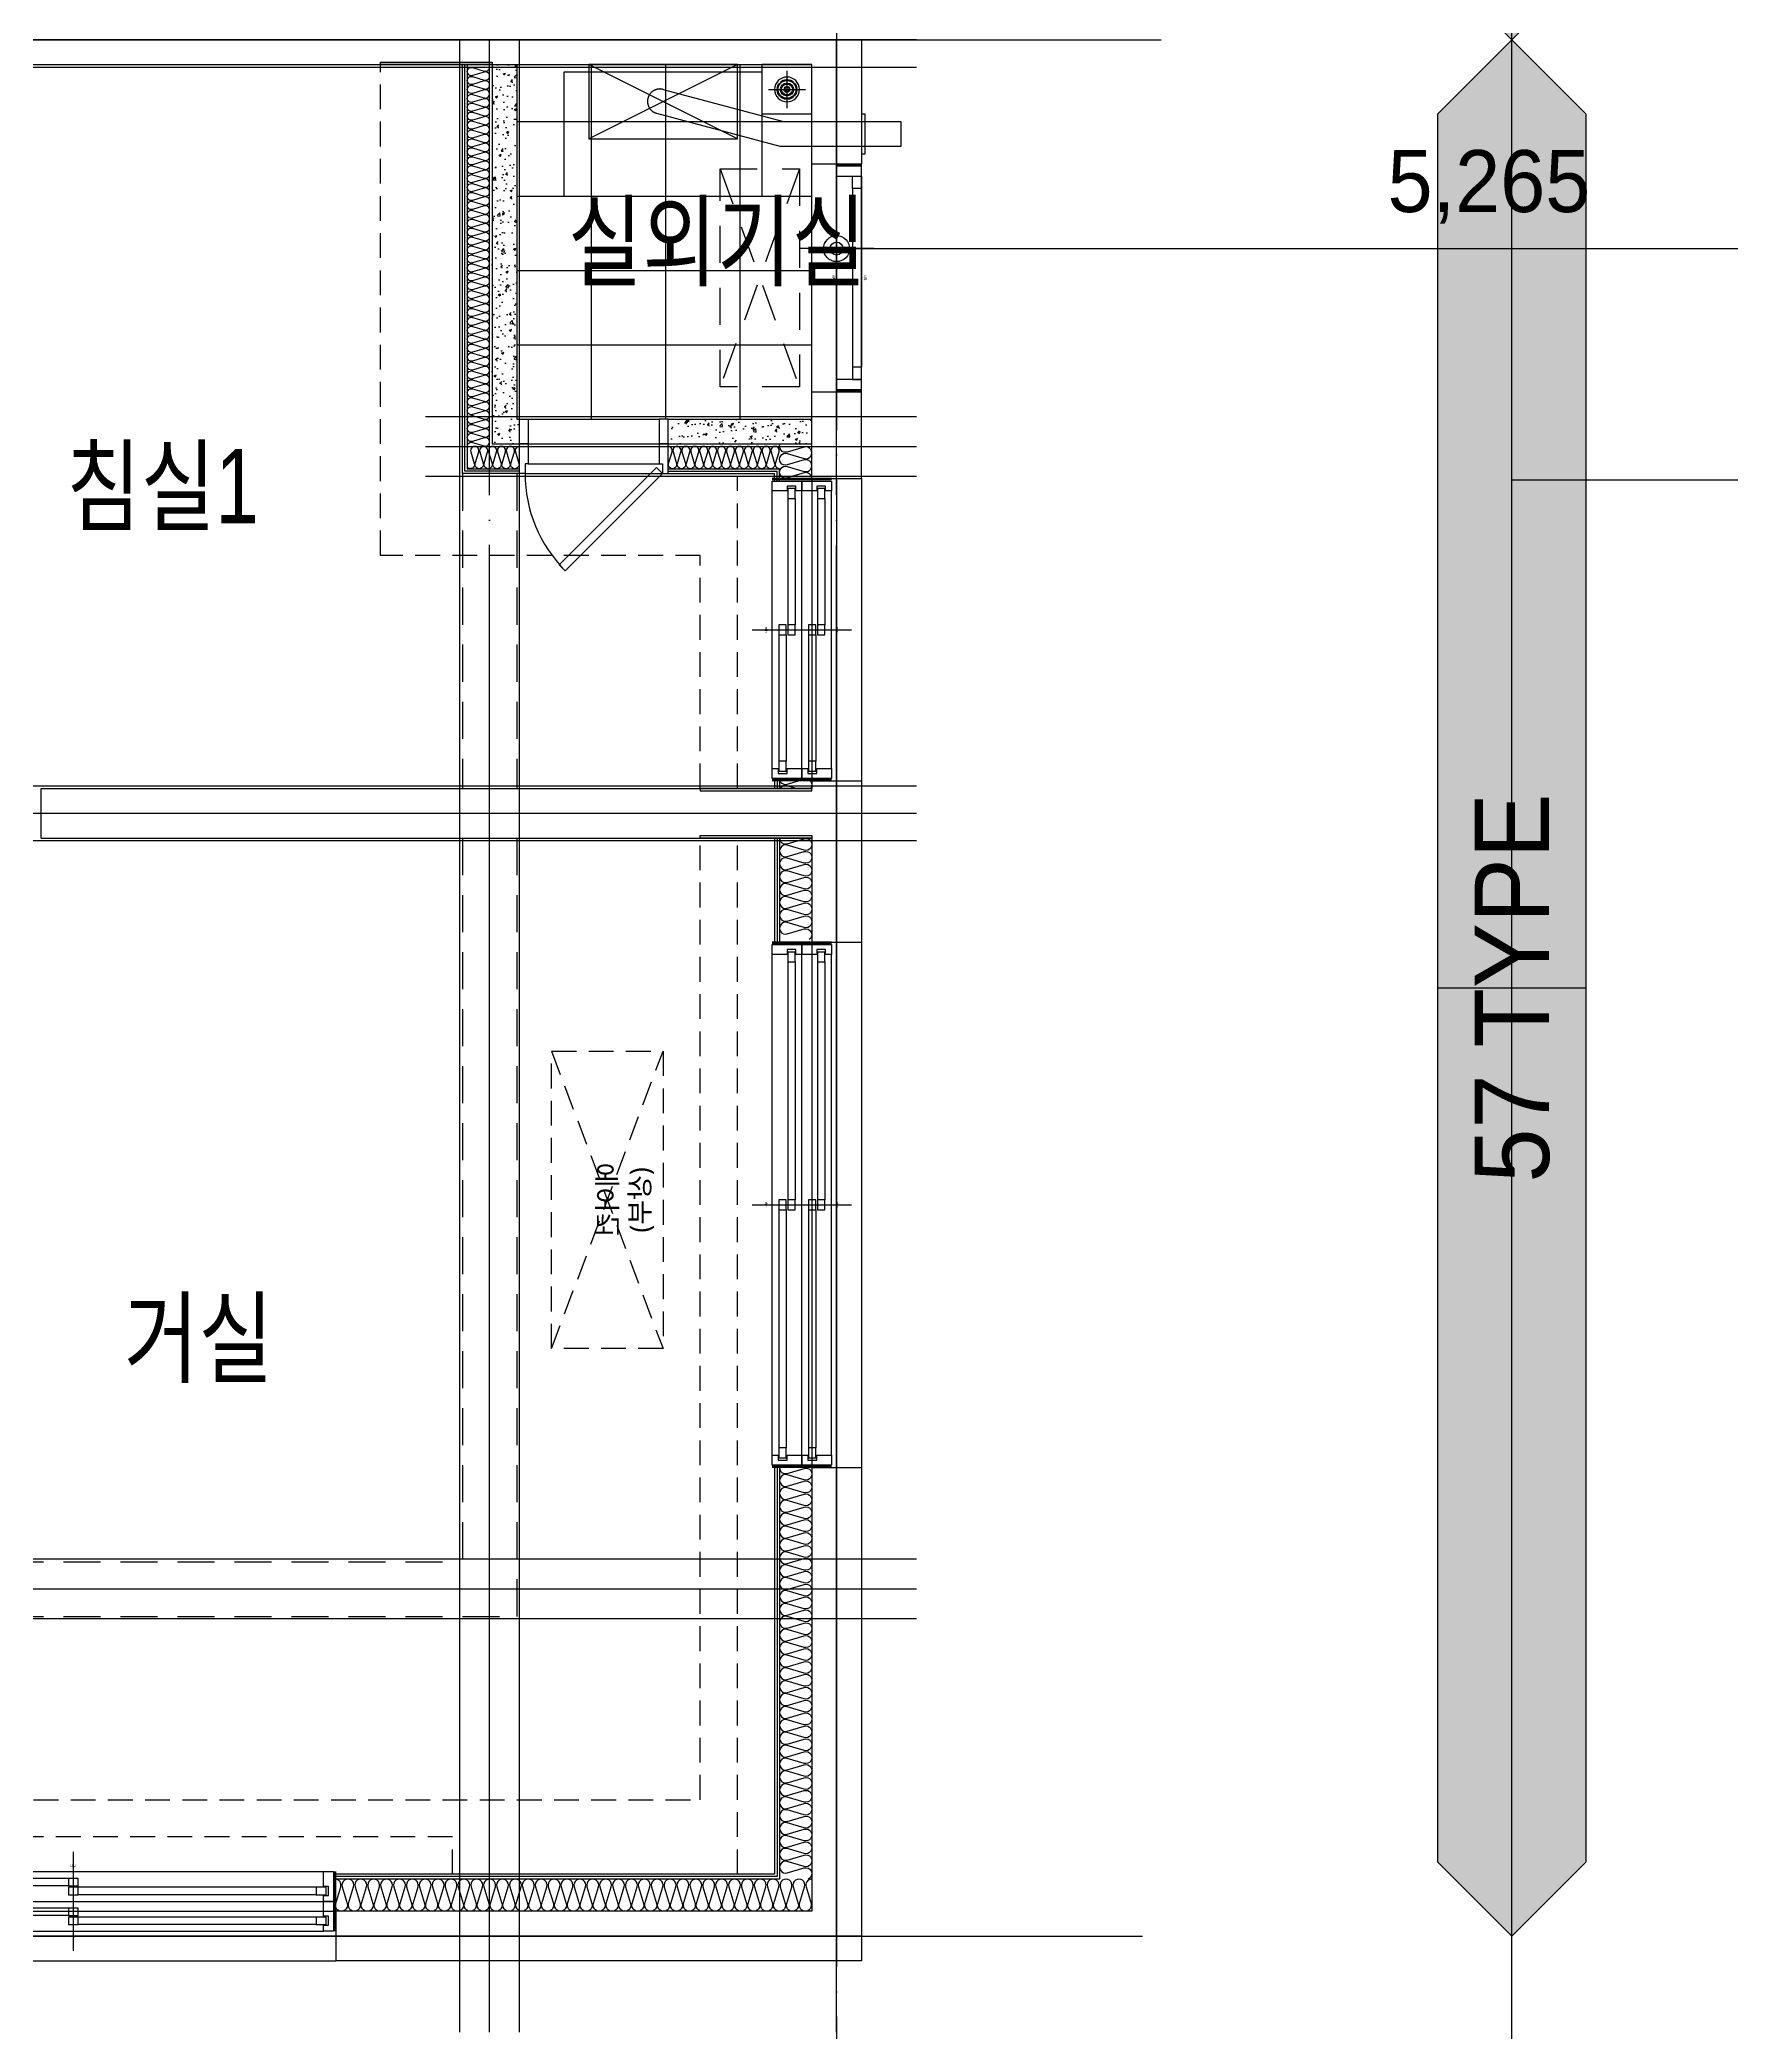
# Model space of a CAD drawing. Header units: millimetres. Extents: x 0 to 1390178, y 0 to 110113.
# Drawn here: x 706387 to 713212, y 14583 to 22621 of the extents above; entities that cross this region are included whole.
import ezdxf
from ezdxf.enums import TextEntityAlignment as Align
from ezdxf.xclip import XClip

# ---------------------------------------------------------------- set-up
doc = ezdxf.new("R2010")
doc.units = ezdxf.units.MM
doc.header["$LTSCALE"] = 100
doc.header["$XCLIPFRAME"] = 0
for name, pattern in [('X - 단위세대 확장형$0$CEN', [62, 60, -1, 0, -1]), ('X - 단위세대 확장형$0$HID', [1.5, 1, -0.5]), ('X - 단위세대 확장형$0$X-55$0$HD', [2.5, 1.5, -1]), ('X - 단위세대 확장형$0$X-55$0$HID', [2.3, 1.5, -0.8]), ('X - 단위세대 확장형$0$xr-49D(확)$0$HID', [2.3, 1.5, -0.8]), ('X - 평면도$0$CEN', [62, 60, -1, 0, -1])]:
    doc.linetypes.add(name, pattern=pattern)
doc.layers.get('DEFPOINTS').update_dxf_attribs({"color": 145})
for name, color, linetype in [('AA-XXXX-253', 253, 'Continuous'), ('AA-XXXX-TEXT', 3, 'Continuous'), ('DIM', 7, 'Continuous'), ('SYM', 7, 'Continuous'), ('TEX', 7, 'Continuous'), ('X - 단위세대 확장형$0$A-CEN', 1, 'X - 단위세대 확장형$0$CEN'), ('X - 단위세대 확장형$0$A-CON', 2, 'Continuous'), ('X - 단위세대 확장형$0$A-GIP', 6, 'Continuous'), ('X - 단위세대 확장형$0$A-INS', 9, 'Continuous'), ('X - 단위세대 확장형$0$A-TILE', 253, 'Continuous'), ('X - 단위세대 확장형$0$A-WIN', 4, 'Continuous'), ('X - 단위세대 확장형$0$AA-WAXM-CONC', 2, 'Continuous'), ('X - 단위세대 확장형$0$AA-WAXM-DRYW', 7, 'Continuous'), ('X - 단위세대 확장형$0$AA-XXXX-CNTL', 1, 'X - 단위세대 확장형$0$CEN'), ('X - 단위세대 확장형$0$AA-XXXX-PATT', 8, 'Continuous'), ('X - 단위세대 확장형$0$M-AIR', 1, 'X - 단위세대 확장형$0$HID'), ('X - 단위세대 확장형$0$X-55$0$0-조경패턴', 9, 'Continuous'), ('X - 단위세대 확장형$0$X-55$0$AA-DWXM-WIND', 4, 'Continuous'), ('X - 단위세대 확장형$0$X-84$0$AA-DWXM-STHC', 9, 'Continuous'), ('X - 단위세대 확장형$0$X-84$0$AA-DWXM-WIND', 4, 'Continuous'), ('X - 단위세대 확장형$0$X-84$0$AA-XXXX-ELEV', 4, 'Continuous'), ('X - 단위세대 확장형$0$xr-49D(확)$0$AA-XXXX-HIDL2', 7, 'X - 단위세대 확장형$0$xr-49D(확)$0$HID'), ('X - 단위세대 확장형$0$결로방지단열재', 7, 'X - 단위세대 확장형$0$HID'), ('X - 단위세대 확장형$0$보일러', 6, 'X - 단위세대 확장형$0$HID'), ('X - 단위세대 확장형$0$실외기', 9, 'X - 단위세대 확장형$0$HID'), ('X - 단위세대 확장형$0$커텐박스', 6, 'X - 단위세대 확장형$0$HID'), ('X - 평면도$0$AA-XXXX-CNTL', 1, 'X - 평면도$0$CEN')]:
    doc.layers.add(name, color=color, linetype=linetype)
for name, color, linetype, plot in [('DEFPOINT', 163, 'Continuous', False), ('X - 단위세대 확장형$0$A-MC', 171, 'Continuous', False), ('X - 단위세대 확장형$0$AA-EL-PCN8', 8, 'Continuous', False), ('X - 단위세대 확장형$0$DEFPOINT', 163, 'Continuous', False)]:
    doc.layers.add(name, color=color, linetype=linetype, plot=plot)
doc.layers.add('X - 단위세대 확장형$0$A-door', color=4, linetype='Continuous', lineweight=25)
doc.styles.add('HAUD01', font='Dotum.ttf')
doc.styles.add('X - 단위세대 확장형$0$X-55$0$맑은 고딕', font='malgun.ttf')
doc.styles.add('X - 단위세대 확장형$0$X-84$0$맑은 고딕', font='malgun.ttf')
doc.dimstyles.new('HAUD-80', dxfattribs={"dimscale": 100, "dimtxt": 2.5, "dimasz": 0.5, "dimexe": 0, "dimexo": 1.5, "dimgap": 1, "dimtad": 1, "dimdec": 0, "dimdsep": 46, "dimlunit": 6, "dimtxsty": 'HAUD01', "dimblk": 'Z_DOT', "dimcen": 2.5, "dimdle": 1.5, "dimclrd": 7, "dimclre": 7, "dimclrt": 4, "dimadec": 0, "dimazin": 0, "dimtfac": 1, "dimtdec": 0, "dimtix": 1, "dimtmove": 2, "dimatfit": 3, "dimfxl": 1, "dimtvp": 1, "dimtolj": 1, "dimtzin": 0, "dimarcsym": 0})
pattern_1 = [(50, (-56951.98, -38513.11), (91.092334, -7.96954), [9.525, -104.775]), (355, (-56951.98, -38513.11), (-17.62141, 95.52832), [7.62, -83.82]), (100.451, (-56944.39, -38513.77), (73.47125, 87.55834), [8.095, -89.045]), (46.1842, (-56951.98, -38487.71), (135.53952, -21.02116), [14.2875, -157.1625]), (96.6356, (-56940.69, -38489.46), (118.70212, 123.71278), [12.1425, -133.5675]), (351.184, (-56951.98, -38487.71), (118.7023, 123.71256), [11.43, -125.73]), (21, (-56939.28, -38494.06), (75.80744, -51.13276), [9.525, -104.775]), (326, (-56939.28, -38494.06), (30.90101, 92.09398), [7.62, -83.82]), (71.4514, (-56932.965, -38498.32), (106.70825, 40.96143), [8.095, -89.045]), (37.5, (-56951.982, -38513.11), (1.544302, 42.27752), [0, -82.804, 0, -85.09, 0, -84.1375]), (7.5, (-56951.98, -38513.11), (33.40983, 50.090287), [0, -48.514, 0, -80.899, 0, -32.0675]), (327.5, (-56980.303, -38513.11), (67.795298, -2.864372), [0, -31.75, 0, -99.06, 0, -131.445]), (317.5, (-56993, -38513.11), (74.06459, 12.713246), [0, -41.275, 0, -65.786, 0, -93.345])]

# ---------------------------------------------------------------- blocks, each defined once
blk = doc.blocks.new('X - 단위세대 확장형$0$X-84$0$FD')
at = {"layer": 'X - 단위세대 확장형$0$X-84$0$AA-DWXM-STHC'}
for p, q in [((101.5, 114.3), (-98.5, 114.3)), ((-98.5, -85.7), (-98.5, 114.3)), ((1.5, 89.3), (1.5, -60.7)), ((101.5, -85.7), (101.5, 114.3)), ((76.5, 14.3), (-73.5, 14.3)), ((-34.4, 17.6), (-38.4, 17.6)), ((-34.3, 10.8), (-38.3, 10.8)), ((-28.2, 41.1), (-25.4, 38.3)), ((-22.5, 41.1), (-25.4, 43.9)), ((-20.3, 17.6), (-24.3, 17.6)), ((-20.2, 10.8), (-24.3, 10.8)), ((-5.8, 17.6), (-10, 17.6)), ((-5.7, 10.8), (-10, 10.8)), ((-2.4, 50.1), (-2.4, 54.1)), ((-2.4, 36), (-2.4, 40)), ((-2.4, 21.3), (-2.4, 25.7)), ((-2.4, 3), (-2.4, 7.3)), ((5.4, 50.1), (5.4, 54.1)), ((5.4, 36), (5.4, 40)), ((5.4, 21.3), (5.4, 25.7)), ((5.4, 3), (5.4, 7.3)), ((13, 10.8), (8.7, 10.8)), ((13, 17.6), (8.8, 17.6)), ((27.3, 10.8), (23.2, 10.8)), ((27.3, 17.6), (23.3, 17.6)), ((28.3, 44), (25.5, 41.1)), ((28.3, 38.3), (31.2, 41.1)), ((41.3, 10.8), (37.3, 10.8)), ((41.4, 17.6), (37.4, 17.6)), ((-28.2, -12.5), (-25.3, -9.7)), ((-22.5, -12.5), (-25.3, -15.4)), ((-2.4, -11.4), (-2.4, -7.3)), ((-2.4, -25.5), (-2.4, -21.5)), ((5.4, -11.4), (5.4, -7.3)), ((5.4, -25.5), (5.4, -21.5)), ((25.5, -12.6), (28.3, -15.4)), ((31.1, -12.6), (28.3, -9.7)), ((101.5, -85.7), (-98.5, -85.7))]:
    blk.add_line(p, q, dxfattribs=at)
blk.add_circle((1.5, 14.3), 50, dxfattribs=at)
for radius, start, end in [(40, 137.93774, 175.31724), (40, 184.97072, 222.13129), (36, 138.26449, 174.79557), (36, 185.52465, 221.81223), (40, 95.59633, 132.20576), (26, 98.62864, 172.78471), (26, 187.66047, 261.37136), (36, 96.22048, 131.895), (22, 100.21298, 171.46382), (22, 189.0641, 259.78702), (12, 108.96946, 164.20902), (12, 196.78745, 251.03054), (8, 119.18271, 155.90861), (8, 205.67291, 240.81729), (40, 47.86871, 84.42506), (36, 48.18777, 83.80332), (26, 7.21529, 81.4045), (22, 8.53618, 79.82636), (12, 15.79098, 71.10559), (8, 24.09139, 60.93919), (26, 278.5955, 352.33953), (22, 280.17364, 350.9359), (12, 288.89441, 343.21255), (8, 299.06081, 334.32709), (36, 5.20443, 41.81829), (36, 318.105, 354.47535), (40, 317.79424, 355.02928), (40, 4.68276, 42.13674), (40, 227.86326, 264.40367), (36, 228.18171, 263.77952), (36, 276.19668, 311.73551), (40, 275.57494, 312.06226)]:
    blk.add_arc((1.5, 14.3), radius, start, end, dxfattribs=at)
blk = doc.blocks.new('*U1132')
at = {"layer": 'DEFPOINTS'}
for p, q in [((-460, -64), (-460, 36)), ((-455, -64), (-455, 36)), ((455, -64), (455, 36)), ((460, -64), (460, 36))]:
    blk.add_line(p, q, dxfattribs=at)
at = {"layer": 'X - 단위세대 확장형$0$X-55$0$AA-DWXM-WIND'}
for p, q in [((-360, 36), (360, 36)), ((-360, 0), (360, 0))]:
    blk.add_line(p, q, dxfattribs=at)
at = {"layer": 'X - 단위세대 확장형$0$X-55$0$AA-DWXM-WIND', "color": 8}
blk.add_line((410, -64), (-410, -64), dxfattribs=at)
at = {"layer": 'X - 단위세대 확장형$0$X-55$0$AA-DWXM-WIND'}
for points in [[(-410, 36), (-450, 36), (-450, -64), (-410, -64)], [(-410, 36), (-360, 36), (-360, 0), (-410, 0)], [(410, 36), (360, 36), (360, 0), (410, 0)], [(450, 36), (410, 36), (410, -64), (450, -64)]]:
    blk.add_lwpolyline(points, close=True, dxfattribs=at)
at = {"layer": 'DEFPOINTS', "style": 'X - 단위세대 확장형$0$X-55$0$맑은 고딕', "width": 0.9}
for s, p in [('외부', (-0.7, 51.4)), ('내부', (-0.7, -76.3))]:
    blk.add_text(s, height=10, dxfattribs=at).set_placement(p, align=Align.MIDDLE_CENTER)
blk = doc.blocks.new('*U1136')
at = {"layer": 'DEFPOINTS'}
for p, q in [((-1060, -130), (-1060, 110)), ((-1055, -130), (-1055, 110)), ((1055, -130), (1055, 110)), ((1060, -130), (1060, 110))]:
    blk.add_line(p, q, dxfattribs=at)
at = {"layer": 'X - 단위세대 확장형$0$X-55$0$AA-DWXM-WIND'}
for p, q in [((0, 190), (0, -210)), ((-20, 83), (-980, 83)), ((-20, 53), (-980, 53)), ((980, 47), (20, 47)), ((980, 17), (20, 17)), ((-20, -37), (-980, -37)), ((-20, -67), (-980, -67)), ((980, -73), (20, -73)), ((980, -103), (20, -103))]:
    blk.add_line(p, q, dxfattribs=at)
at = {"layer": 'X - 단위세대 확장형$0$X-55$0$AA-DWXM-WIND', "color": 8}
for p, q in [((-1010, 110), (1010, 110)), ((-1010, -10), (1010, -10)), ((-1010, -130), (1010, -130))]:
    blk.add_line(p, q, dxfattribs=at)
at = {"layer": 'X - 단위세대 확장형$0$X-55$0$AA-DWXM-WIND'}
for points in [[(-1010, 86), (-1030, 86), (-1030, 50), (-1010, 50), (-1010, -10), (-1010, -10), (-1050, -10), (-1050, 110), (-1010, 110), (-1010, 86)], [(1010, 14), (1030, 14), (1030, 50), (1010, 50), (1010, 110), (1010, 110), (1050, 110), (1050, -10), (1010, -10), (1010, 14)], [(-1010, -34), (-1030, -34), (-1030, -70), (-1010, -70), (-1010, -130), (-1010, -130), (-1050, -130), (-1050, -10), (-1010, -10), (-1010, -34)], [(1010, -106), (1030, -106), (1030, -70), (1010, -70), (1010, -10), (1010, -10), (1050, -10), (1050, -130), (1010, -130), (1010, -106)]]:
    blk.add_lwpolyline(points, dxfattribs=at)
for points in [[(-980, 53), (-980, 83), (-1020, 83), (-1020, 53)], [(20, 53), (20, 83), (-20, 83), (-20, 53)], [(-20, 17), (20, 17), (20, 47), (-20, 47)], [(1020, 17), (1020, 47), (980, 47), (980, 17)], [(-980, -67), (-980, -37), (-1020, -37), (-1020, -67)], [(20, -67), (20, -37), (-20, -37), (-20, -67)], [(-20, -103), (20, -103), (20, -73), (-20, -73)], [(1020, -103), (1020, -73), (980, -73), (980, -103)]]:
    blk.add_lwpolyline(points, close=True, dxfattribs=at)
at = {"layer": 'DEFPOINTS', "style": 'X - 단위세대 확장형$0$X-55$0$맑은 고딕', "width": 0.9}
for s, p in [('내부', (0, 133.2)), ('외부', (0, -152.2))]:
    blk.add_text(s, height=10, dxfattribs=at).set_placement(p, align=Align.MIDDLE_CENTER)
blk = doc.blocks.new('X - 단위세대 확장형$0$X-55$0$실외기실 점검문')
at = {"layer": 'X - 단위세대 확장형$0$A-door', "color": 8}
for p, q in [((-119.7, 577), (-119.7, 23)), ((-79.7, 565), (-79.7, 36)), ((0.3, 564), (0.3, 35))]:
    blk.add_line(p, q, dxfattribs=at)
at = {"layer": 'X - 단위세대 확장형$0$A-door'}
for points in [[(0.3, 600), (0.3, 564), (-79.7, 564), (-79.7, 577), (-119.7, 577), (-119.7, 600)], [(-95.6, 47), (-119.7, 23), (-511.4, 414.7), (-487.4, 438.8)], [(0.3, 0), (0.3, 36), (-79.7, 36), (-79.7, 23), (-119.7, 23), (-119.7, 0)]]:
    blk.add_lwpolyline(points, close=True, dxfattribs=at)
at = {"layer": 'X - 단위세대 확장형$0$A-door', "color": 1}
blk.add_arc((-119.7, 23), 554, 90, 135, dxfattribs=at)
blk = doc.blocks.new('X - 단위세대 확장형$0$X-55$0$보일러(양평)_3')
at = {"layer": 'X - 단위세대 확장형$0$보일러', "linetype": 'X - 단위세대 확장형$0$X-55$0$HID', "ltscale": 50}
for p, q in [((0, 430), (-600, 130)), ((0, 130), (-600, 430))]:
    blk.add_line(p, q, dxfattribs=at)
for points in [[(0, 130), (0, 430), (-600, 430), (-600, 130)], [(500, 230), (500, 70), (515, 70), (515, 230)]]:
    blk.add_lwpolyline(points, close=True, dxfattribs=at)
at = {"layer": 'X - 단위세대 확장형$0$보일러', "color": 252, "ltscale": 50}
blk.add_lwpolyline([(100, -100), (100, 400), (-700, 400), (-700, -100)], close=True, dxfattribs=at)
at = {"layer": 'X - 단위세대 확장형$0$보일러', "linetype": 'X - 단위세대 확장형$0$X-55$0$HID', "ltscale": 50}
blk.add_lwpolyline([(-300, 330), (185.2, 200), (660, 200), (660, 100), (172, 100), (-325.9, 233.4)], dxfattribs=at)
blk.add_arc((-312.9, 281.7), 50, 75, 255, dxfattribs=at)
blk = doc.blocks.new('*U1135')
at = {"layer": 'DEFPOINTS'}
for p, q in [((-610, -130), (-610, 110)), ((-605, -130), (-605, 110)), ((605, -130), (605, 110)), ((610, -130), (610, 110))]:
    blk.add_line(p, q, dxfattribs=at)
at = {"layer": 'X - 단위세대 확장형$0$X-84$0$AA-DWXM-WIND'}
for p, q in [((0, 190), (0, -210)), ((-20, 83), (-530, 83)), ((-20, 53), (-530, 53)), ((530, 47), (20, 47)), ((530, 17), (20, 17)), ((-20, -37), (-530, -37)), ((-20, -67), (-530, -67)), ((530, -73), (20, -73)), ((530, -103), (20, -103))]:
    blk.add_line(p, q, dxfattribs=at)
at = {"layer": 'X - 단위세대 확장형$0$X-84$0$AA-DWXM-WIND', "color": 8}
for p, q in [((-560, 110), (560, 110)), ((-560, -10), (560, -10)), ((-560, -130), (560, -130))]:
    blk.add_line(p, q, dxfattribs=at)
at = {"layer": 'X - 단위세대 확장형$0$X-84$0$AA-DWXM-WIND'}
for points in [[(-560, 86), (-580, 86), (-580, 50), (-560, 50), (-560, -10), (-560, -10), (-600, -10), (-600, 110), (-560, 110), (-560, 86)], [(560, 14), (580, 14), (580, 50), (560, 50), (560, 110), (560, 110), (600, 110), (600, -10), (560, -10), (560, 14)], [(-560, -34), (-580, -34), (-580, -70), (-560, -70), (-560, -130), (-560, -130), (-600, -130), (-600, -10), (-560, -10), (-560, -34)], [(560, -106), (580, -106), (580, -70), (560, -70), (560, -10), (560, -10), (600, -10), (600, -130), (560, -130), (560, -106)]]:
    blk.add_lwpolyline(points, dxfattribs=at)
for points in [[(-530, 53), (-530, 83), (-570, 83), (-570, 53)], [(20, 53), (20, 83), (-20, 83), (-20, 53)], [(-20, 17), (20, 17), (20, 47), (-20, 47)], [(570, 17), (570, 47), (530, 47), (530, 17)], [(-530, -67), (-530, -37), (-570, -37), (-570, -67)], [(20, -67), (20, -37), (-20, -37), (-20, -67)], [(-20, -103), (20, -103), (20, -73), (-20, -73)], [(570, -103), (570, -73), (530, -73), (530, -103)]]:
    blk.add_lwpolyline(points, close=True, dxfattribs=at)
at = {"layer": 'DEFPOINTS', "style": 'X - 단위세대 확장형$0$X-84$0$맑은 고딕', "width": 0.9}
for s, p in [('내부', (0, 133.2)), ('외부', (0, -152.2))]:
    blk.add_text(s, height=10, dxfattribs=at).set_placement(p, align=Align.MIDDLE_CENTER)
blk = doc.blocks.new('X - 단위세대 확장형$0$A$C1B995BC2')
at = {"layer": 'X - 단위세대 확장형$0$M-AIR'}
for p, q in [((600, -225), (-600, 225)), ((-600, -225), (600, 225))]:
    blk.add_line(p, q, dxfattribs=at)
blk.add_lwpolyline([(-600, -225), (600, -225), (600, 225), (-600, 225)], close=True, dxfattribs=at)
at = {"layer": 'X - 단위세대 확장형$0$DEFPOINT', "style": 'X - 단위세대 확장형$0$X-55$0$맑은 고딕'}
for s, p in [('(상부)', (0, 130.6)), ('에어컨', (0, 0))]:
    blk.add_text(s, height=80, rotation=180, dxfattribs=at).set_placement(p, align=Align.MIDDLE_CENTER)
blk = doc.blocks.new('X - 단위세대 확장형$0$A$C215C54E9')
at = {"layer": 'X - 단위세대 확장형$0$실외기', "linetype": 'X - 단위세대 확장형$0$X-55$0$HD'}
for p, q in [((440, -160), (-440, 160)), ((440, 160), (-440, -160))]:
    blk.add_line(p, q, dxfattribs=at)
blk.add_lwpolyline([(440, -160), (-440, -160), (-440, 160), (440, 160)], close=True, dxfattribs=at)
blk = doc.blocks.new('X - 단위세대 확장형$0$A$Cc77666b6')
at = {"layer": 'X - 단위세대 확장형$0$AA-XXXX-PATT'}
h = blk.add_hatch(dxfattribs=at)
h.set_pattern_fill('AR-CONC', color=256, scale=0.5, style=0)
h.set_pattern_definition(pattern_1)
h.paths.add_polyline_path([(-1490, -1630), (-1380, -1630), (-1380, -1530), (-1390, -1530), (-1390, -100), (-1490, -100)])
h = blk.add_hatch(dxfattribs=at)
h.set_pattern_fill('AR-CONC', color=256, scale=0.5, style=0)
h.set_pattern_definition(pattern_1)
h.paths.add_polyline_path([(-780, -1530), (-780, -1630), (-200, -1630), (-200, -1530)])
at = {"layer": 'X - 단위세대 확장형$0$A-CEN'}
for p, q in [((222.5, 0), (-8400, 0)), ((-1758.7, -1640), (222.5, -1640))]:
    blk.add_line(p, q, dxfattribs=at)
at = {"layer": 'X - 단위세대 확장형$0$A-GIP'}
for p, q in [((-1610, -1750), (-1610, -100)), ((-1600, -1740), (-1600, -100)), ((-1380, -1750), (-1610, -1750)), ((-1380, -1740), (-1600, -1740)), ((-780, -1740), (-340, -1740)), ((-780, -1750), (-350, -1750)), ((-350, -1780), (-350, -1750)), ((-340, -1780), (-340, -1740)), ((-350, -2980), (-350, -3020)), ((-340, -2980), (-340, -3020)), ((-350, -3220), (-350, -3650)), ((-340, -3220), (-340, -3650)), ((-350, -5750), (-350, -7400)), ((-340, -5750), (-340, -7410)), ((-350, -7400), (-2130, -7400)), ((-340, -7410), (-2130, -7410))]:
    blk.add_line(p, q, dxfattribs=at)
at = {"layer": 'X - 단위세대 확장형$0$A-INS'}
for p, q in [((-1590, -100), (-1590, -1730)), ((-1590, -1730), (-1380, -1730)), ((-780, -1730), (-330, -1730)), ((-330, -1780), (-330, -1730)), ((-330, -2980), (-330, -3020)), ((-330, -3220), (-330, -3650)), ((-330, -5750), (-330, -7420)), ((-330, -7420), (-2130, -7420))]:
    blk.add_line(p, q, dxfattribs=at)
for points in [[(-1590, -1640, -0.500912), (-1568.6, -1624), (-1521.4, -1638, 1.337394), (-1521.4, -1606), (-1568.6, -1620, -1.337394), (-1568.6, -1588), (-1521.4, -1602, 1.337394), (-1521.4, -1570), (-1568.6, -1584, -1.337394), (-1568.6, -1552), (-1521.4, -1566, 1.337394), (-1521.4, -1534), (-1568.6, -1548, -1.337394), (-1568.6, -1516), (-1521.4, -1530, 1.337394), (-1521.4, -1498), (-1568.6, -1512, -1.337394), (-1568.6, -1480), (-1521.4, -1494, 1.337394), (-1521.4, -1462), (-1568.6, -1476, -1.337394), (-1568.6, -1444), (-1521.4, -1458, 1.337394), (-1521.4, -1426), (-1568.6, -1440, -1.337394), (-1568.6, -1408), (-1521.4, -1422, 1.337394), (-1521.4, -1390), (-1568.6, -1404, -1.337394), (-1568.6, -1372), (-1521.4, -1386, 1.337394), (-1521.4, -1354), (-1568.6, -1368, -1.337394), (-1568.6, -1336), (-1521.4, -1350, 1.337394), (-1521.4, -1318), (-1568.6, -1332, -1.337394), (-1568.6, -1300), (-1521.4, -1314, 1.337394), (-1521.4, -1282), (-1568.6, -1296, -1.337394), (-1568.6, -1264), (-1521.4, -1278, 1.337394), (-1521.4, -1246), (-1568.6, -1260, -1.337394), (-1568.6, -1228), (-1521.4, -1242, 1.337394), (-1521.4, -1210), (-1568.6, -1224, -1.337394), (-1568.6, -1192), (-1521.4, -1206, 1.337394), (-1521.4, -1174), (-1568.6, -1188, -1.337394), (-1568.6, -1156), (-1521.4, -1170, 1.337394), (-1521.4, -1138), (-1568.6, -1152, -1.337394), (-1568.6, -1120), (-1521.4, -1134, 1.337394), (-1521.4, -1102), (-1568.6, -1116, -1.337394), (-1568.6, -1084), (-1521.4, -1098, 1.337394), (-1521.4, -1066), (-1568.6, -1080, -1.337394), (-1568.6, -1048), (-1521.4, -1062, 1.337394), (-1521.4, -1030), (-1568.6, -1044, -1.337394), (-1568.6, -1012), (-1521.4, -1026, 1.337394), (-1521.4, -994), (-1568.6, -1008, -1.337394), (-1568.6, -976), (-1521.4, -990, 1.337394), (-1521.4, -958), (-1568.6, -972, -1.337394), (-1568.6, -940), (-1521.4, -954, 1.337394), (-1521.4, -922), (-1568.6, -936, -1.337394), (-1568.6, -904), (-1521.4, -918, 1.337394), (-1521.4, -886), (-1568.6, -900, -1.337394), (-1568.6, -868), (-1521.4, -882, 1.337394), (-1521.4, -850), (-1568.6, -864, -1.337394), (-1568.6, -832), (-1521.4, -846, 1.337394), (-1521.4, -814), (-1568.6, -828, -1.337394), (-1568.6, -796), (-1521.4, -810, 1.337394), (-1521.4, -778), (-1568.6, -792, -1.337394), (-1568.6, -760), (-1521.4, -774, 1.337394), (-1521.4, -742), (-1568.6, -756, -1.337394), (-1568.6, -724), (-1521.4, -738, 1.337394), (-1521.4, -706), (-1568.6, -720, -1.337394), (-1568.6, -688), (-1521.4, -702, 1.337394), (-1521.4, -670), (-1568.6, -684, -1.337394), (-1568.6, -652), (-1521.4, -666, 1.337394), (-1521.4, -634), (-1568.6, -648, -1.337394), (-1568.6, -616), (-1521.4, -630, 1.337394), (-1521.4, -598), (-1568.6, -612, -1.337394), (-1568.6, -580), (-1521.4, -594, 1.337394), (-1521.4, -562), (-1568.6, -576, -1.337394), (-1568.6, -544), (-1521.4, -558, 1.337394), (-1521.4, -526), (-1568.6, -540, -1.337394), (-1568.6, -508), (-1521.4, -522, 1.337394), (-1521.4, -490), (-1568.6, -504, -1.337394), (-1568.6, -472), (-1521.4, -486, 1.337394), (-1521.4, -454), (-1568.6, -468, -1.337394), (-1568.6, -436), (-1521.4, -450, 1.337394), (-1521.4, -418), (-1568.6, -432, -1.337394), (-1568.6, -400), (-1521.4, -414, 1.337394), (-1521.4, -382), (-1568.6, -396, -1.337394), (-1568.6, -364), (-1521.4, -378, 1.337394), (-1521.4, -346), (-1568.6, -360, -1.337394), (-1568.6, -328), (-1521.4, -342, 1.337394), (-1521.4, -310), (-1568.6, -324, -1.337394), (-1568.6, -292), (-1521.4, -306, 1.337394), (-1521.4, -274), (-1568.6, -288, -1.337394), (-1568.6, -256), (-1521.4, -270, 1.337394), (-1521.4, -238), (-1568.6, -252, -1.337394), (-1568.6, -220), (-1521.4, -234, 1.337394), (-1521.4, -202), (-1568.6, -216, -1.337394), (-1568.6, -184), (-1521.4, -198, 1.337394), (-1521.4, -166), (-1568.6, -180, -1.337394), (-1568.6, -148), (-1521.4, -162, 1.337394), (-1521.4, -130), (-1568.6, -144, -1.337394), (-1568.6, -112), (-1521.4, -126, 0.722154), (-1503.3, -100, 0.722154)], [(-1380, -1640, 0.500912), (-1396, -1661.4), (-1382, -1708.6, -1.337394), (-1414, -1708.6), (-1400, -1661.4, 1.337394), (-1432, -1661.4), (-1418, -1708.6, -1.337394), (-1450, -1708.6), (-1436, -1661.4, 1.337394), (-1468, -1661.4), (-1454, -1708.6, -1.337394), (-1486, -1708.6), (-1472, -1661.4, 1.337394), (-1504, -1661.4), (-1490, -1708.6, -1.337394), (-1522, -1708.6), (-1508, -1661.4, 1.337394), (-1540, -1661.4), (-1526, -1708.6, -1.337394), (-1558, -1708.6), (-1544, -1661.4, 1.337394), (-1576, -1661.4), (-1562, -1708.6, -0.785097), (-1590, -1724.9, -0.785097)], [(-330, -1730, -0.500912), (-346, -1708.6), (-332, -1661.4, 1.337394), (-364, -1661.4), (-350, -1708.6, -1.337394), (-382, -1708.6), (-368, -1661.4, 1.337394), (-400, -1661.4), (-386, -1708.6, -1.337394), (-418, -1708.6), (-404, -1661.4, 1.337394), (-436, -1661.4), (-422, -1708.6, -1.337394), (-454, -1708.6), (-440, -1661.4, 1.337394), (-472, -1661.4), (-458, -1708.6, -1.337394), (-490, -1708.6), (-476, -1661.4, 1.337394), (-508, -1661.4), (-494, -1708.6, -1.337394), (-526, -1708.6), (-512, -1661.4, 1.337394), (-544, -1661.4), (-530, -1708.6, -1.337394), (-562, -1708.6), (-548, -1661.4, 1.337394), (-580, -1661.4), (-566, -1708.6, -1.337394), (-598, -1708.6), (-584, -1661.4, 1.337394), (-616, -1661.4), (-602, -1708.6, -1.337394), (-634, -1708.6), (-620, -1661.4, 1.337394), (-652, -1661.4), (-638, -1708.6, -1.337394), (-670, -1708.6), (-656, -1661.4, 1.337394), (-688, -1661.4), (-674, -1708.6, -1.337394), (-706, -1708.6), (-692, -1661.4, 1.337394), (-724, -1661.4), (-710, -1708.6, -1.337394), (-742, -1708.6), (-728, -1661.4, 1.337394), (-760, -1661.4), (-746, -1708.6, -1.337394), (-778, -1708.6), (-764, -1661.4, 0.500912), (-780, -1640, 0.500912)], [(-200, -1770, 0.500912), (-230.9, -1746.9), (-299.1, -1767.1, -1.337394), (-299.1, -1720.9), (-230.9, -1741.1, 1.337394), (-230.9, -1694.9), (-299.1, -1715.1, -1.337394), (-299.1, -1668.9), (-230.9, -1689.1, 1.337394), (-230.9, -1642.9), (-299.1, -1663.1, -0.643204), (-327.8, -1630, -0.643204)], [(-330, -2980, 0.500912), (-299.1, -3003.1), (-230.9, -2982.9, -0.713472), (-204.5, -3020, -0.713472)], [(-261.6, -3020), (-299.1, -3008.9, 0.346751), (-326.8, -3020, 0.346751)], [(-330, -3220, 0.500912), (-299.1, -3243.1), (-230.9, -3222.9, -1.337394), (-230.9, -3269.1), (-299.1, -3248.9, 1.337394), (-299.1, -3295.1), (-230.9, -3274.9, -1.337394), (-230.9, -3321.1), (-299.1, -3300.9, 1.337394), (-299.1, -3347.1), (-230.9, -3326.9, -1.337394), (-230.9, -3373.1), (-299.1, -3352.9, 1.337394), (-299.1, -3399.1), (-230.9, -3378.9, -1.337394), (-230.9, -3425.1), (-299.1, -3404.9, 1.337394), (-299.1, -3451.1), (-230.9, -3430.9, -1.337394), (-230.9, -3477.1), (-299.1, -3456.9, 1.337394), (-299.1, -3503.1), (-230.9, -3482.9, -1.337394), (-230.9, -3529.1), (-299.1, -3508.9, 1.337394), (-299.1, -3555.1), (-230.9, -3534.9, -1.337394), (-230.9, -3581.1), (-299.1, -3560.9, 1.337394), (-299.1, -3607.1), (-230.9, -3586.9, -0.85931), (-210.7, -3630, -0.85931)], [(-330, -5760, 0.500912), (-299.1, -5783.1), (-230.9, -5762.9, -1.337394), (-230.9, -5809.1), (-299.1, -5788.9, 1.337394), (-299.1, -5835.1), (-230.9, -5814.9, -1.337394), (-230.9, -5861.1), (-299.1, -5840.9, 1.337394), (-299.1, -5887.1), (-230.9, -5866.9, -1.337394), (-230.9, -5913.1), (-299.1, -5892.9, 1.337394), (-299.1, -5939.1), (-230.9, -5918.9, -1.337394), (-230.9, -5965.1), (-299.1, -5944.9, 1.337395), (-299.1, -5991.1), (-230.9, -5970.9, -1.337395), (-230.9, -6017.1), (-299.1, -5996.9, 1.337395), (-299.1, -6043.1), (-230.9, -6022.9, -1.337395), (-230.9, -6069.1), (-299.1, -6048.9, 1.337395), (-299.1, -6095.1), (-230.9, -6074.9, -1.337395), (-230.9, -6121.1), (-299.1, -6100.9, 1.337395), (-299.1, -6147.1), (-230.9, -6126.9, -1.337395), (-230.9, -6173.1), (-299.1, -6152.9, 1.337395), (-299.1, -6199.1), (-230.9, -6178.9, -1.337395), (-230.9, -6225.1), (-299.1, -6204.9, 1.337395), (-299.1, -6251.1), (-230.9, -6230.9, -1.337395), (-230.9, -6277.1), (-299.1, -6256.9, 1.337395), (-299.1, -6303.1), (-230.9, -6282.9, -1.337395), (-230.9, -6329.1), (-299.1, -6308.9, 1.337395), (-299.1, -6355.1), (-230.9, -6334.9, -1.337395), (-230.9, -6381.1), (-299.1, -6360.9, 1.337394), (-299.1, -6407.1), (-230.9, -6386.9, -1.337394), (-230.9, -6433.1), (-299.1, -6412.9, 1.337394), (-299.1, -6459.1), (-230.9, -6438.9, -1.337394), (-230.9, -6485.1), (-299.1, -6464.9, 1.337394), (-299.1, -6511.1), (-230.9, -6490.9, -1.337394), (-230.9, -6537.1), (-299.1, -6516.9, 1.337394), (-299.1, -6563.1), (-230.9, -6542.9, -1.337394), (-230.9, -6589.1), (-299.1, -6568.9, 1.337394), (-299.1, -6615.1), (-230.9, -6594.9, -1.337394), (-230.9, -6641.1), (-299.1, -6620.9, 1.337394), (-299.1, -6667.1), (-230.9, -6646.9, -1.337394), (-230.9, -6693.1), (-299.1, -6672.9, 1.337394), (-299.1, -6719.1), (-230.9, -6698.9, -1.337394), (-230.9, -6745.1), (-299.1, -6724.9, 1.337394), (-299.1, -6771.1), (-230.9, -6750.9, -1.337394), (-230.9, -6797.1), (-299.1, -6776.9, 1.337394), (-299.1, -6823.1), (-230.9, -6802.9, -1.337394), (-230.9, -6849.1), (-299.1, -6828.9, 1.337394), (-299.1, -6875.1), (-230.9, -6854.9, -1.337394), (-230.9, -6901.1), (-299.1, -6880.9, 1.337394), (-299.1, -6927.1), (-230.9, -6906.9, -1.337394), (-230.9, -6953.1), (-299.1, -6932.9, 1.337394), (-299.1, -6979.1), (-230.9, -6958.9, -1.337394), (-230.9, -7005.1), (-299.1, -6984.9, 1.337394), (-299.1, -7031.1), (-230.9, -7010.9, -1.337394), (-230.9, -7057.1), (-299.1, -7036.9, 1.337394), (-299.1, -7083.1), (-230.9, -7062.9, -1.337394), (-230.9, -7109.1), (-299.1, -7088.9, 1.337394), (-299.1, -7135.1), (-230.9, -7114.9, -1.337394), (-230.9, -7161.1), (-299.1, -7140.9, 1.337394), (-299.1, -7187.1), (-230.9, -7166.9, -1.337394), (-230.9, -7213.1), (-299.1, -7192.9, 1.337394), (-299.1, -7239.1), (-230.9, -7218.9, -1.337394), (-230.9, -7265.1), (-299.1, -7244.9, 1.337394), (-299.1, -7291.1), (-230.9, -7270.9, -1.337394), (-230.9, -7317.1), (-299.1, -7296.9, 1.337394), (-299.1, -7343.1), (-230.9, -7322.9, -1.337394), (-230.9, -7369.1), (-299.1, -7348.9, 1.337395), (-299.1, -7395.1), (-230.9, -7374.9, -0.937415), (-214.3, -7420, -0.937415)], [(-200, -7420, 0.500912), (-223.1, -7450.9), (-202.9, -7519.1, -1.337394), (-249.1, -7519.1), (-228.9, -7450.9, 1.337394), (-275.1, -7450.9), (-254.9, -7519.1, -1.337394), (-301.1, -7519.1), (-280.9, -7450.9, 1.337394), (-327.1, -7450.9), (-306.9, -7519.1, -1.337394), (-353.1, -7519.1), (-332.9, -7450.9, 1.337394), (-379.1, -7450.9), (-358.9, -7519.1, -1.337394), (-405.1, -7519.1), (-384.9, -7450.9, 1.337394), (-431.1, -7450.9), (-410.9, -7519.1, -1.337394), (-457.1, -7519.1), (-436.9, -7450.9, 1.337394), (-483.1, -7450.9), (-462.9, -7519.1, -1.337394), (-509.1, -7519.1), (-488.9, -7450.9, 1.337394), (-535.1, -7450.9), (-514.9, -7519.1, -1.337394), (-561.1, -7519.1), (-540.9, -7450.9, 1.337394), (-587.1, -7450.9), (-566.9, -7519.1, -1.337394), (-613.1, -7519.1), (-592.9, -7450.9, 1.337394), (-639.1, -7450.9), (-618.9, -7519.1, -1.337394), (-665.1, -7519.1), (-644.9, -7450.9, 1.337394), (-691.1, -7450.9), (-670.9, -7519.1, -1.337394), (-717.1, -7519.1), (-696.9, -7450.9, 1.337394), (-743.1, -7450.9), (-722.9, -7519.1, -1.337394), (-769.1, -7519.1), (-748.9, -7450.9, 1.337394), (-795.1, -7450.9), (-774.9, -7519.1, -1.337394), (-821.1, -7519.1), (-800.9, -7450.9, 1.337394), (-847.1, -7450.9), (-826.9, -7519.1, -1.337394), (-873.1, -7519.1), (-852.9, -7450.9, 1.337394), (-899.1, -7450.9), (-878.9, -7519.1, -1.337394), (-925.1, -7519.1), (-904.9, -7450.9, 1.337394), (-951.1, -7450.9), (-930.9, -7519.1, -1.337394), (-977.1, -7519.1), (-956.9, -7450.9, 1.337394), (-1003.1, -7450.9), (-982.9, -7519.1, -1.337394), (-1029.1, -7519.1), (-1008.9, -7450.9, 1.337394), (-1055.1, -7450.9), (-1034.9, -7519.1, -1.337394), (-1081.1, -7519.1), (-1060.9, -7450.9, 1.337394), (-1107.1, -7450.9), (-1086.9, -7519.1, -1.337394), (-1133.1, -7519.1), (-1112.9, -7450.9, 1.337394), (-1159.1, -7450.9), (-1138.9, -7519.1, -1.337394), (-1185.1, -7519.1), (-1164.9, -7450.9, 1.337394), (-1211.1, -7450.9), (-1190.9, -7519.1, -1.337394), (-1237.1, -7519.1), (-1216.9, -7450.9, 1.337394), (-1263.1, -7450.9), (-1242.9, -7519.1, -1.337394), (-1289.1, -7519.1), (-1268.9, -7450.9, 1.337394), (-1315.1, -7450.9), (-1294.9, -7519.1, -1.337394), (-1341.1, -7519.1), (-1320.9, -7450.9, 1.337394), (-1367.1, -7450.9), (-1346.9, -7519.1, -1.337394), (-1393.1, -7519.1), (-1372.9, -7450.9, 1.337394), (-1419.1, -7450.9), (-1398.9, -7519.1, -1.337394), (-1445.1, -7519.1), (-1424.9, -7450.9, 1.337394), (-1471.1, -7450.9), (-1450.9, -7519.1, -1.337394), (-1497.1, -7519.1), (-1476.9, -7450.9, 1.337394), (-1523.1, -7450.9), (-1502.9, -7519.1, -1.337394), (-1549.1, -7519.1), (-1528.9, -7450.9, 1.337394), (-1575.1, -7450.9), (-1554.9, -7519.1, -1.337394), (-1601.1, -7519.1), (-1580.9, -7450.9, 1.337394), (-1627.1, -7450.9), (-1606.9, -7519.1, -1.337394), (-1653.1, -7519.1), (-1632.9, -7450.9, 1.337394), (-1679.1, -7450.9), (-1658.9, -7519.1, -1.337394), (-1705.1, -7519.1), (-1684.9, -7450.9, 1.337394), (-1731.1, -7450.9), (-1710.9, -7519.1, -1.337394), (-1757.1, -7519.1), (-1736.9, -7450.9, 1.337394), (-1783.1, -7450.9), (-1762.9, -7519.1, -1.337394), (-1809.1, -7519.1), (-1788.9, -7450.9, 1.337394), (-1835.1, -7450.9), (-1814.9, -7519.1, -1.337394), (-1861.1, -7519.1), (-1840.9, -7450.9, 1.337394), (-1887.1, -7450.9), (-1866.9, -7519.1, -1.337394), (-1913.1, -7519.1), (-1892.9, -7450.9, 1.337394), (-1939.1, -7450.9), (-1918.9, -7519.1, -1.337394), (-1965.1, -7519.1), (-1944.9, -7450.9, 1.337394), (-1991.1, -7450.9), (-1970.9, -7519.1, -1.337394), (-2017.1, -7519.1), (-1996.9, -7450.9, 1.337394), (-2043.1, -7450.9), (-2022.9, -7519.1, -1.337394), (-2069.1, -7519.1), (-2048.9, -7450.9, 1.337394), (-2095.1, -7450.9), (-2074.9, -7519.1, -1.337394), (-2121.1, -7519.1), (-2100.9, -7450.9, 0.449698), (-2120, -7420.3, 0.449698)]]:
    blk.add_lwpolyline(points, format="xyb", dxfattribs=at)
at = {"layer": 'X - 단위세대 확장형$0$A-MC'}
for p, q in [((-1620, -8037.5), (-1620, 0)), ((-1380, -8037.5), (-1380, 0)), ((-5535, -110), (222.5, -110)), ((-1758.7, -1520), (222.5, -1520)), ((-1758.7, -1760), (222.5, -1760)), ((-5630, -3010), (222.5, -3010)), ((-5630, -3230), (222.5, -3230)), ((222.5, -6130), (-8350, -6130)), ((222.5, -6370), (-8350, -6370))]:
    blk.add_line(p, q, dxfattribs=at)
at = {"layer": 'X - 단위세대 확장형$0$A-TILE'}
for p, q in [((-1090, -100), (-1090, -1530)), ((-790, -100), (-790, -1530)), ((-490, -100), (-490, -1530)), ((-1390, -330), (-200, -330)), ((-1390, -630), (-200, -630)), ((-1390, -930), (-200, -930)), ((-1390, -1230), (-200, -1230))]:
    blk.add_line(p, q, dxfattribs=at)
at = {"layer": 'X - 단위세대 확장형$0$AA-EL-PCN8'}
for p, q in [((-200, -1420), (-200, -500)), ((0, -1420), (0, -500)), ((-1344, -1530), (-816, -1530)), ((-200, -1770), (-200, -2990)), ((0, -1770), (0, -2990)), ((-200, -3640), (-200, -5760)), ((0, -3640), (0, -5760)), ((-4240, -7550), (-2120, -7550)), ((-4240, -7750), (-2120, -7750))]:
    blk.add_line(p, q, dxfattribs=at)
at = {"layer": 'X - 단위세대 확장형$0$AA-WAXM-CONC'}
for p, q in [((0, 0), (0, -500)), ((-5420, -100), (-200, -100)), ((-200, -500), (-200, -100)), ((-200, -500), (0, -500)), ((-200, -1420), (0, -1420)), ((-200, -1770), (-200, -1420)), ((0, -1770), (0, -1420)), ((-200, -1770), (0, -1770)), ((-3310, -3020), (-200, -3020)), ((-3310, -3220), (-3310, -3020)), ((-200, -2990), (0, -2990)), ((-200, -2990), (-200, -3020)), ((0, -2990), (0, -3640)), ((-3310, -3220), (-200, -3220)), ((-200, -3220), (-200, -3640)), ((-200, -3640), (0, -3640)), ((-200, -5760), (0, -5760)), ((-200, -5760), (-200, -7550)), ((0, -5760), (0, -7750)), ((-200, -7550), (-2120, -7550)), ((-2120, -7550), (-2120, -7750)), ((0, -7750), (-2120, -7750))]:
    blk.add_line(p, q, dxfattribs=at)
at = {"layer": 'X - 단위세대 확장형$0$AA-WAXM-DRYW'}
for p, q in [((-1490, -100), (-1490, -1630)), ((-1390, -100), (-1390, -1530)), ((-1390, -1530), (-1380, -1530)), ((-780, -1530), (-200, -1530)), ((-1490, -1630), (-1380, -1630)), ((-780, -1630), (-200, -1630))]:
    blk.add_line(p, q, dxfattribs=at)
for points in [[(-1380, -1630), (-1380, -1530), (-1344, -1530), (-1344, -1630)], [(-780, -1630), (-780, -1530), (-816, -1530), (-816, -1630)]]:
    blk.add_lwpolyline(points, close=True, dxfattribs=at)
at = {"layer": 'X - 단위세대 확장형$0$AA-XXXX-CNTL'}
for p, q in [((-8400, 0), (222.5, 0)), ((-1500, -8037.5), (-1500, 0)), ((-100, -8037.5), (-100, 0)), ((-5630, -3120), (222.5, -3120)), ((222.5, -6250), (-8350, -6250)), ((0, -7650), (-8340, -7650))]:
    blk.add_line(p, q, dxfattribs=at)
at = {"layer": 'X - 단위세대 확장형$0$X-55$0$0-조경패턴'}
blk.add_line((-200, -500), (0, -500), dxfattribs=at)
at = {"layer": 'X - 단위세대 확장형$0$xr-49D(확)$0$AA-XXXX-HIDL2'}
for p, q in [((-1610, -1750), (-1610, -3020)), ((-1390, -1750), (-1390, -3020)), ((-1610, -3220), (-1610, -6140)), ((-1390, -3220), (-1390, -6360)), ((-7360, -6140), (-1610, -6140)), ((-7360, -6360), (-1390, -6360))]:
    blk.add_line(p, q, dxfattribs=at)
at = {"rotation": 90}
for name, p in [('X - 단위세대 확장형$0$A$C215C54E9', (-410, -960)), ('X - 단위세대 확장형$0$X-55$0$실외기실 점검문', (-780, -1630.3))]:
    blk.add_blockref(name, p, dxfattribs=at)
at = {"xscale": -1, "rotation": 270}
blk.add_blockref('X - 단위세대 확장형$0$A$C1B995BC2', (-1025, -4680), dxfattribs=at)
at = {"layer": 'X - 단위세대 확장형$0$A-WIN'}
for name, p, rotation in [('*U1132', (-36, -960), 270), ('*U1135', (-250, -2380), 90), ('*U1136', (-250, -4700), 90)]:
    blk.add_blockref(name, p, dxfattribs=dict(at, rotation=rotation))
blk.add_blockref('*U1136', (-3180, -7500), dxfattribs=at)
at = {"layer": 'X - 단위세대 확장형$0$X-84$0$AA-XXXX-ELEV', "xscale": -1.00000000000001, "rotation": 90}
blk.add_blockref('X - 단위세대 확장형$0$X-84$0$FD', (-285.7, -198.5), dxfattribs=at)
at = {"layer": 'X - 단위세대 확장형$0$보일러'}
blk.add_blockref('X - 단위세대 확장형$0$X-55$0$보일러(양평)_3', (-500, -530), dxfattribs=at)
blk = doc.blocks.new('X - 단위세대 확장형$0$20220222-결로')
at = {"layer": 'X - 단위세대 확장형$0$A-CON'}
for p, q in [((-15470, -930), (-15470, -920)), ((-15470, -920), (-15020, -920)), ((-15020, -920), (-15020, -930)), ((-14180, -3850), (-14180, -3860)), ((-13730, -3860), (-13730, -3850)), ((-14180, -3860), (-13730, -3860)), ((-14180, -4050), (-14180, -4040)), ((-14180, -4040), (-13730, -4040)), ((-13730, -4040), (-13730, -4050))]:
    blk.add_line(p, q, dxfattribs=at)
at = {"layer": 'X - 단위세대 확장형$0$A-CON', "color": 8}
for p, q in [((-15020, -930), (-15470, -930)), ((-13730, -3850), (-14180, -3850)), ((-13730, -4050), (-14180, -4050))]:
    blk.add_line(p, q, dxfattribs=at)
at = {"layer": 'X - 단위세대 확장형$0$결로방지단열재'}
for points in [[(-21220, -930), (-21220, -7930), (-14180, -7930), (-14180, -4050)], [(-14180, -3850), (-14180, -2910), (-15470, -2910), (-15470, -930)]]:
    blk.add_lwpolyline(points, dxfattribs=at)
at = {"layer": 'X - 단위세대 확장형$0$커텐박스'}
for p, q in [((-14030, -3850), (-14030, -2590)), ((-14030, -8230), (-14030, -4050)), ((-15180, -8080), (-18400, -8080)), ((-15180, -8230), (-15180, -8080))]:
    blk.add_line(p, q, dxfattribs=at)
blk = doc.blocks.new('X - 단위세대 확장형$0$A$C11416124')
at = {"layer": 'X - 단위세대 확장형$0$AA-XXXX-CNTL'}
blk.add_line((7109.4, 988.9), (7109.4, 9671.3), dxfattribs=at)
blk = doc.blocks.new('X - 단위세대 확장형', base_point=(-475.4, -286.7))
blk.add_blockref('X - 단위세대 확장형$0$20220222-결로', (70482, 39343.1))
blk.add_blockref('X - 단위세대 확장형$0$A$Cc77666b6', (56952, 38513.1))
ref = blk.add_blockref('X - 단위세대 확장형$0$A$C11416124', (47503.2, 45622.5), dxfattribs=dict(rotation=270))
XClip(ref).set_block_clipping_path([(4389.4068502223, 988.9141629766), (7109.4068502223, 9671.3150731698)])
blk = doc.blocks.new('20220114_기준층 실명')
at = {"layer": 'AA-XXXX-TEXT', "style": 'HAUD01', "width": 0.8}
for s, p in [('실외기실', (-26419.4, 4498.2)), ('침실1', (-28657.3, 3510.9)), ('거실', (-28511.8, 74.2))]:
    blk.add_text(s, height=300, dxfattribs=at).set_placement(p, align=Align.MIDDLE_CENTER)
blk = doc.blocks.new('20220111_기준층 세대명')
at = {"layer": 'AA-XXXX-253'}
for points in [[(-22912.2, 8630.9), (-23212.2, 8930.9), (-23512.2, 8630.9), (-23512.2, 5610.9), (-23212.2, 5310.9), (-22912.2, 5610.9)], [(-23512.2, -2039.1), (-23212.2, -2339.1), (-22912.2, -2039.1), (-22912.2, 5010.9), (-23212.2, 5310.9), (-23512.2, 5010.9)]]:
    blk.add_hatch(color=256, dxfattribs=at).paths.add_polyline_path(points)
for points in [[(-23212.2, 8930.9), (-23512.2, 8630.9), (-23512.2, 5610.9), (-23212.2, 5310.9), (-22912.2, 5610.9), (-22912.2, 8630.9)], [(-23212.2, 5310.9), (-23512.2, 5010.9), (-23512.2, -2039.1), (-23212.2, -2339.1), (-22912.2, -2039.1), (-22912.2, 5010.9)]]:
    blk.add_lwpolyline(points, close=True)
at = {"layer": 'DEFPOINT'}
for p, q in [((-23212.2, 3535.9), (-23212.2, 8930.9)), ((-23512.2, 1485.9), (-22912.2, 1485.9))]:
    blk.add_line(p, q, dxfattribs=at)
blk.add_lwpolyline([(-1557.2, 3535.9), (-1557.2, 33935.9), (-46952.2, 33935.9), (-46952.2, -4889.1), (-23212.2, -4889.1), (-23212.2, 3535.9), (-1557.2, 3535.9)], dxfattribs=at)
at = {"layer": 'TEX', "style": 'HAUD01'}
blk.add_text('57 TYPE', height=300, rotation=90, dxfattribs=at).set_placement((-23212.2, 1485.9), align=Align.MIDDLE_CENTER)
blk = doc.blocks.new('X - 평면도', base_point=(-475.4, -286.7))
at = {"layer": 'X - 평면도$0$AA-XXXX-CNTL'}
for p, q in [((1064852, 42938.8), (1064852, 22495.2)), ((1056712, 38513.1), (1066162.2, 38513.1)), ((1035286.2, 30863.1), (1066162.2, 30863.1))]:
    blk.add_line(p, q, dxfattribs=at)
blk = doc.blocks.new('Z_DOT')
at = {"layer": 'DIM', "color": 0}
for p, q in [((0, -3), (0, 3)), ((-3, 0), (3, 0))]:
    blk.add_line(p, q, dxfattribs=at)
for radius in [1.05, 0.525]:
    blk.add_circle((0, 0), radius, dxfattribs=at)
blk = doc.blocks.new('*D533')
at = {"layer": 'DEFPOINTS', "color": 0, "transparency": 16777216}
for p in [(709602.1, 22578.4), (714867.2, 22578.4), (714867.2, 21778.4)]:
    blk.add_point(p, dxfattribs=at)
at = {"layer": 'DIM', "color": 7, "lineweight": -2, "transparency": 16777216}
for p, q in [((709602.1, 22428.4), (709602.1, 21778.4)), ((714867.2, 22428.4), (714867.2, 21778.4)), ((709652.1, 21778.4), (714817.2, 21778.4))]:
    blk.add_line(p, q, dxfattribs=at)
at = {"layer": 'DIM', "color": 7, "lineweight": -2, "transparency": 16777216, "xscale": 50, "yscale": 50, "zscale": 50, "rotation": 180}
blk.add_blockref('Z_DOT', (709602.1, 21778.4), dxfattribs=at)
at = {"layer": 'DIM', "color": 7, "lineweight": -2, "transparency": 16777216, "xscale": 50, "yscale": 50, "zscale": 50}
blk.add_blockref('Z_DOT', (714867.2, 21778.4), dxfattribs=at)
at = {"layer": 'DIM', "color": 4, "transparency": 16777216, "insert": (712234.6, 22027.7), "char_height": 250, "attachment_point": 5, "style": 'HAUD01'}
blk.add_mtext('\\A1;5,265', dxfattribs=at)

msp = doc.modelspace()

# ---------------------------------------------------------------- block references
at = {"layer": 'SYM'}
ref = msp.add_blockref('X - 단위세대 확장형', (652274.7, -16179.1), dxfattribs=at)
XClip(ref).set_block_clipping_path([(27286.2339647645, 22495.2025850526), (88213.6007378809, 68689.6277392105)])

# ---------------------------------------------------------------- next in the draw order: block references
ref = msp.add_blockref('X - 평면도', (-355725.3, -16179.1))
XClip(ref).set_block_clipping_path([(1027249.9161542748, 15892.4151621381), (1111249.9161542747, 75292.4151621381)])

# ---------------------------------------------------------------- next in the draw order: block references
msp.add_blockref('20220111_기준층 세대명', (735539.4, 17309.8))
at = {"layer": 'AA-XXXX-TEXT'}
msp.add_blockref('20220114_기준층 실명', (735539.4, 17309.8), dxfattribs=at)

# ---------------------------------------------------------------- next in the draw order: dimensions: what is measured, and where the dimension line sits
at = {"layer": 'DIM'}
dim = msp.add_aligned_dim(p1=(709602.1, 22578.4), p2=(714867.2, 22578.4), distance=-800, dimstyle='HAUD-80', dxfattribs=at)
dim.commit()
dim.dimension.update_dxf_attribs({"geometry": '*D533', "text_midpoint": (712234.6, 22027.7)})

doc.saveas('drawing.dxf')
